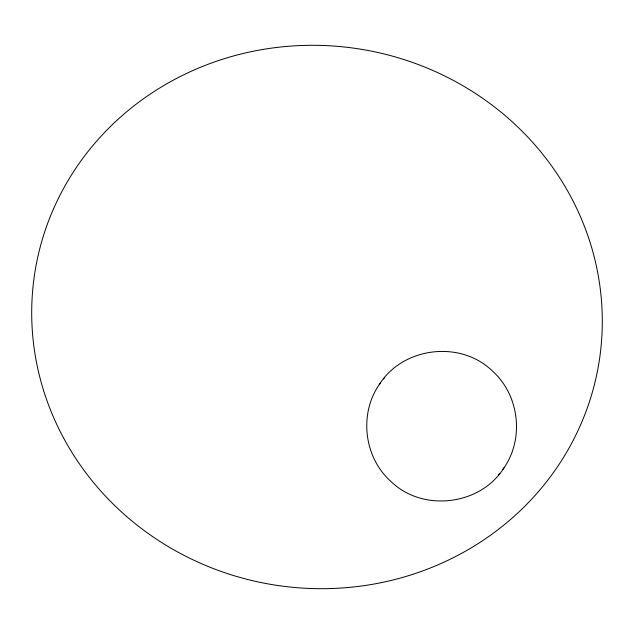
<?xml version="1.0" encoding="UTF-8"?>
<svg xmlns="http://www.w3.org/2000/svg" width="634" height="634" viewBox="0 0 634 634"><rect width="100%" height="100%" fill="white"/><g stroke="black" fill="none" stroke-linecap="round" stroke-linejoin="round"><path stroke-width="0.95" d="M379.259 384.584C358.836 414.034 364.003 457.463 390.766 481.301C422.498 512.478 480.445 505.56 503.998 467.821C524.421 438.371 519.254 394.942 492.491 371.104C460.759 339.919 402.804 346.846 379.259 384.584L380.519 382.904M383.515 378.981L384.711 377.381M498.546 475.024L499.743 473.424M502.738 469.493L503.998 467.821M126.499 516.385A285.641 271.352 8.9 0 0 596.182 377.151A285.641 271.352 8.9 0 0 228.319 57.464A285.641 271.352 8.9 0 0 126.499 516.385"/></g></svg>
